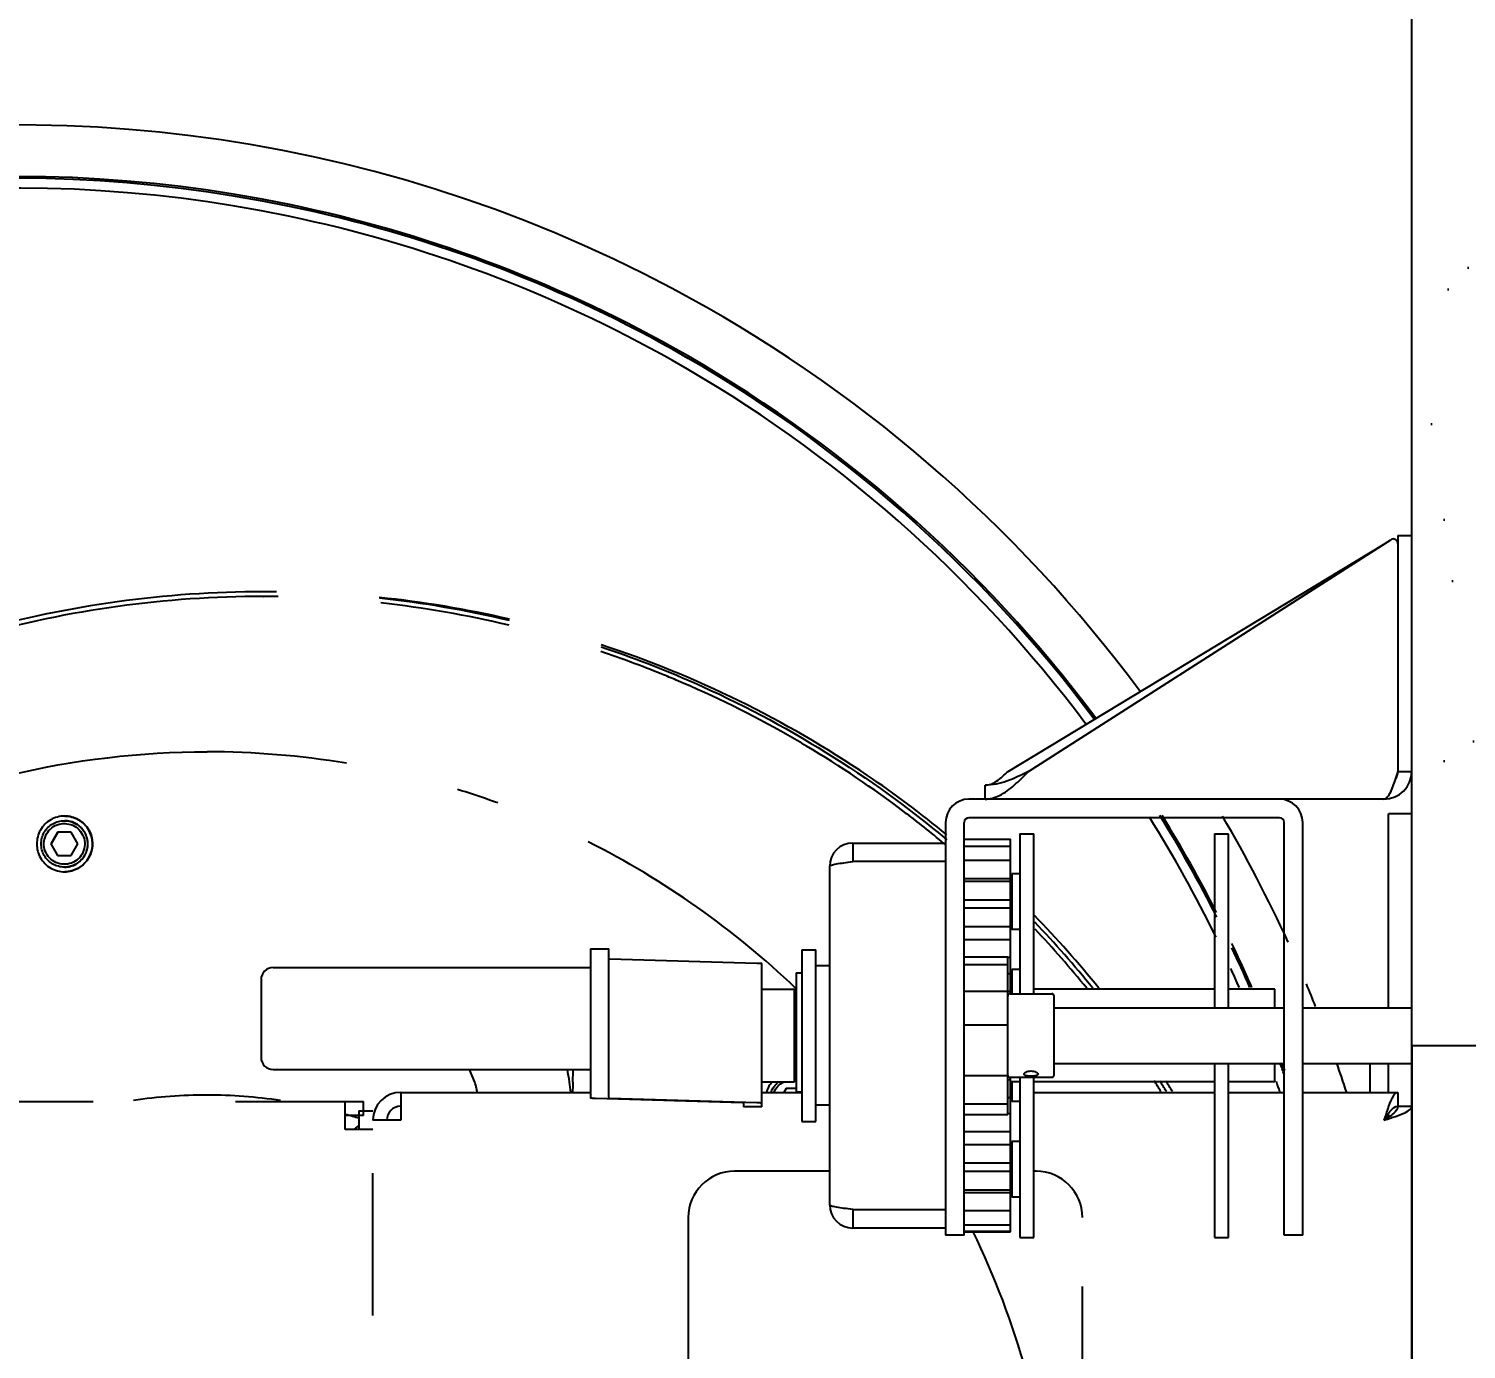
# Model space of a CAD drawing. Header units: millimetres. Extents: x 6781 to 13993, y -7973 to 4183.
# Drawn here: x 12449.6 to 12759.5, y 3115.6 to 3400.2 of the extents above; entities that cross this region are included whole.
import ezdxf

# ---------------------------------------------------------------- set-up
doc = ezdxf.new("R2010")
doc.units = ezdxf.units.MM
doc.header["$LTSCALE"] = 307.34
doc.header["$PDMODE"] = 3
doc.header["$PDSIZE"] = 8
doc.linetypes.add('HIDDEN', pattern=[0.2, 0.1, -0.1])
doc.layers.get('0').update_dxf_attribs({"linetype": 'CONTINUOUS'})
doc.layers.get('Defpoints').update_dxf_attribs({"linetype": 'CONTINUOUS'})
doc.styles.get("Standard").update_dxf_attribs({"font": 'calibri.ttf'})
doc.dimstyles.new('DIMSTYLE_2', dxfattribs={"dimtxt": 35, "dimasz": 35, "dimexe": 1.5, "dimexo": 1, "dimgap": 0.875, "dimtad": 1, "dimdec": 0, "dimdsep": 46, "dimtxsty": 'Standard', "dimblk": '_FILLED', "dimblk1": '_FILLED', "dimblk2": '_FILLED', "dimcen": 0.09, "dimazin": 2, "dimtp": 0.01, "dimtm": 0.01, "dimtfac": 1, "dimtdec": 0, "dimtofl": 0, "dimtmove": 0, "dimatfit": 3, "dimldrblk": '_FILLED', "dimfxl": 1, "dimtolj": 1, "dimarcsym": 0})

# ---------------------------------------------------------------- blocks, each defined once
blk = doc.blocks.new('_FILLED')
at = {"color": 0, "linetype": 'ByBlock'}
blk.add_solid([(0, 0), (-1, 0.2143), (-1, -0.2143)], dxfattribs=at)
blk = doc.blocks.new('*D273')
at = {"color": 0, "linetype": 'Continuous', "lineweight": -2}
for p, q in [((12088.74, 3316.93), (12088.74, 3623.5)), ((12747.8, 3571.94), (12747.8, 3623.5)), ((12123.74, 3622), (12712.8, 3622))]:
    blk.add_line(p, q, dxfattribs=at)
at = {"layer": 'Defpoints', "color": 0}
for p in [(12747.8, 3622), (12747.8, 3570.94), (12088.74, 3315.93)]:
    blk.add_point(p, dxfattribs=at)
at = {"color": 0, "linetype": 'ByBlock', "lineweight": -2, "xscale": 35, "yscale": 35, "zscale": 35, "rotation": 180}
blk.add_blockref('_FILLED', (12088.74, 3622), dxfattribs=at)
at = {"color": 0, "linetype": 'ByBlock', "lineweight": -2, "xscale": 35, "yscale": 35, "zscale": 35}
blk.add_blockref('_FILLED', (12747.8, 3622), dxfattribs=at)
at = {"color": 0, "lineweight": 25, "insert": (12406.24, 3669.54), "char_height": 35, "attachment_point": 2, "line_spacing_factor": 0.9}
blk.add_mtext('\\A1;BVNO-660', dxfattribs=at)
blk = doc.blocks.new('*D274')
at = {"color": 0, "linetype": 'Continuous', "lineweight": -2}
for p, q in [((12747.8, 3569.94), (12747.8, 3458.6)), ((12237.46, 2785.09), (12237.46, 3461.6)), ((12272.46, 3460.1), (12712.8, 3460.1))]:
    blk.add_line(p, q, dxfattribs=at)
at = {"layer": 'Defpoints', "color": 0}
for p in [(12747.8, 3570.94), (12747.8, 3460.1), (12237.46, 2784.09)]:
    blk.add_point(p, dxfattribs=at)
at = {"color": 0, "linetype": 'ByBlock', "lineweight": -2, "xscale": 35, "yscale": 35, "zscale": 35, "rotation": 180}
blk.add_blockref('_FILLED', (12237.46, 3460.1), dxfattribs=at)
at = {"color": 0, "linetype": 'ByBlock', "lineweight": -2, "xscale": 35, "yscale": 35, "zscale": 35}
blk.add_blockref('_FILLED', (12747.8, 3460.1), dxfattribs=at)
at = {"color": 0, "lineweight": 25, "insert": (12497.65, 3507.64), "char_height": 35, "attachment_point": 2, "line_spacing_factor": 0.9}
blk.add_mtext('\\A1;510', dxfattribs=at)
blk = doc.blocks.new('*D276')
at = {"color": 0, "linetype": 'Continuous', "lineweight": -2}
for p, q in [((12747.8, 3569.94), (12747.8, 3540.28)), ((12118.81, 3152.03), (12118.81, 3543.28)), ((12153.81, 3541.78), (12712.8, 3541.78))]:
    blk.add_line(p, q, dxfattribs=at)
at = {"layer": 'Defpoints', "color": 0}
for p in [(12747.8, 3570.94), (12747.8, 3541.78), (12118.81, 3151.03)]:
    blk.add_point(p, dxfattribs=at)
at = {"color": 0, "linetype": 'ByBlock', "lineweight": -2, "xscale": 35, "yscale": 35, "zscale": 35, "rotation": 180}
blk.add_blockref('_FILLED', (12118.81, 3541.78), dxfattribs=at)
at = {"color": 0, "linetype": 'ByBlock', "lineweight": -2, "xscale": 35, "yscale": 35, "zscale": 35}
blk.add_blockref('_FILLED', (12747.8, 3541.78), dxfattribs=at)
at = {"color": 0, "lineweight": 25, "insert": (12433.3, 3589.33), "char_height": 35, "attachment_point": 2, "line_spacing_factor": 0.9}
blk.add_mtext('\\A1;AFU-630', dxfattribs=at)

msp = doc.modelspace()

# ---------------------------------------------------------------- hatches: boundary and pattern name
at = {"linetype": 'ByBlock', "lineweight": 30}
h = msp.add_hatch(dxfattribs=at)
h.set_pattern_fill('AR-SAND', color=256, angle=90)
h.set_pattern_definition([(127.5, (13511.84, -3954.954), (-48.94132, -1.60003), [0, -38.608, 0, -43.18, 0, -41.275]), (97.5, (13511.84, -3954.954), (-71.6825, 44.95233), [0, -20.828, 0, -34.798, 0, -13.335]), (57.5, (13511.84, -3986.196), (-0.14372, 79.09924), [0, -12.7, 0, -45.72, 0, -59.69]), (47.5, (13511.84, -3986.196), (-22.29293, 76.35565), [0, -6.35, 0, -29.972, 0, -34.29])])
h.paths.add_polyline_path([(12985.12051, 3574.46), (12985.12051, 3528.37044), (12985.12051, 3180.93639), (12747.79589, 3180.93639), (12747.79589, 3574.46)])

# ---------------------------------------------------------------- linework, layer by layer
at = {"color": 0, "linetype": 'Continuous', "lineweight": 25}
for p, q in [((12747.79589, 818.69525), (12747.79589, 3570.93639)), ((12660.75743, 3240.12639), (12741.68675, 3289.05659)), ((12665.17771, 3240.12639), (12743.25712, 3290.0609)), ((12744.79589, 3290.93639), (12744.79589, 3240.12639)), ((12744.79589, 3290.93639), (12747.79589, 3290.93639)), ((12500.12813, 3277.83663), (12500.20604, 3277.8319)), ((12500.12813, 3277.83656), (12500.20605, 3277.83655)), ((12501.50323, 3278.83662), (12501.42137, 3278.83663)), ((12501.50323, 3278.83126), (12501.42137, 3278.83663)), ((12744.79589, 3240.12639), (12747.79589, 3240.12639)), ((12655.79589, 3234.12639), (12655.79589, 3237.12639)), ((12741.79589, 3234.12639), (12652.29589, 3234.12639)), ((12719.29589, 3230.12639), (12652.29589, 3230.12639)), ((12742.79589, 3189.17639), (12742.79589, 3230.93639)), ((12747.79589, 3230.93639), (12742.79589, 3230.93639)), ((12455.83255, 3226.98353), (12454.38924, 3224.48353)), ((12455.86054, 3226.98353), (12454.41723, 3224.48353)), ((12458.71918, 3226.98353), (12455.83255, 3226.98353)), ((12460.16249, 3224.48353), (12458.71918, 3226.98353)), ((12647.29589, 3229.12639), (12647.29589, 3140.12639)), ((12651.29589, 3140.12639), (12651.29589, 3229.12639)), ((12663.29589, 3226.67639), (12663.29589, 3192.17639)), ((12663.29589, 3226.67639), (12666.29589, 3226.67639)), ((12666.29589, 3192.17639), (12666.29589, 3226.67639)), ((12705.29589, 3226.67639), (12705.29589, 3189.17639)), ((12705.29589, 3226.67639), (12708.29589, 3226.67639)), ((12708.29589, 3189.17639), (12708.29589, 3226.67639)), ((12720.29589, 3140.12639), (12720.29589, 3229.12639)), ((12724.29589, 3140.12639), (12724.29589, 3229.12639)), ((12454.38924, 3224.48353), (12455.83255, 3221.98353)), ((12454.38924, 3224.48353), (12454.41723, 3224.48353)), ((12455.86054, 3221.98353), (12454.41723, 3224.48353)), ((12458.71918, 3221.98353), (12460.16249, 3224.48353)), ((12627.29589, 3224.67639), (12627.29589, 3220.67639)), ((12627.29589, 3224.67639), (12647.29589, 3224.67639)), ((12651.29589, 3225.52034), (12661.29589, 3225.52034)), ((12651.29589, 3224.01064), (12661.29589, 3224.01064)), ((12661.29589, 3192.17639), (12661.29589, 3225.52019)), ((12455.83255, 3221.98353), (12458.71918, 3221.98353)), ((12627.25598, 3220.66845), (12627.29589, 3220.67356)), ((12647.29589, 3220.67356), (12627.29589, 3220.67356)), ((12651.29589, 3220.95092), (12661.29589, 3220.95092)), ((12622.29589, 3146.67639), (12622.29589, 3219.67639)), ((12661.59589, 3218.02089), (12661.59589, 3206.02089)), ((12663.29589, 3218.02089), (12661.59589, 3218.02089)), ((12651.29589, 3217.04584), (12661.29589, 3217.04584)), ((12651.29589, 3216.45876), (12661.29589, 3216.45876)), ((12661.71122, 3213.77564), (12661.2697, 3214.2036)), ((12651.29589, 3212.42992), (12661.29589, 3212.42992)), ((12661.57782, 3213.63837), (12661.11539, 3214.04396)), ((12661.19891, 3212.84158), (12661.4578, 3212.61451)), ((12661.28751, 3212.93179), (12661.53273, 3212.69059)), ((12661.29589, 3211.49731), (12661.62757, 3211.12262)), ((12661.30114, 3211.50261), (12661.65551, 3211.15069)), ((12651.29589, 3210.70679), (12661.29589, 3210.70679)), ((12666.29589, 3208.90897), (12666.24041, 3208.97223)), ((12666.43761, 3209.04655), (12666.37902, 3209.10689)), ((12651.29589, 3206.68981), (12661.29589, 3206.68981)), ((12663.29589, 3206.02089), (12661.59589, 3206.02089)), ((12570.69589, 3201.85357), (12570.69589, 3169.68695)), ((12570.69589, 3201.85357), (12574.69589, 3201.85357)), ((12574.69589, 3169.68695), (12574.69589, 3201.85357)), ((12616.29589, 3201.67639), (12616.29589, 3164.67639)), ((12616.29589, 3201.67639), (12619.29589, 3201.67639)), ((12619.29589, 3164.67639), (12619.29589, 3201.67639)), ((12651.29589, 3203.91606), (12661.29589, 3203.91606)), ((12606.60843, 3198.73713), (12574.91339, 3199.66433)), ((12607.69589, 3167.84023), (12607.69589, 3198.66466)), ((12651.29589, 3200.17639), (12660.69589, 3200.17639)), ((12660.69589, 3166.17639), (12660.69589, 3200.17639)), ((12660.69589, 3200.04609), (12661.29589, 3200.04609)), ((12502.29589, 3197.85357), (12570.69589, 3197.85357)), ((12615.09589, 3196.67249), (12615.09589, 3171.07979)), ((12615.09589, 3196.67249), (12616.29589, 3196.67249)), ((12622.29589, 3198.17639), (12619.29589, 3198.17639)), ((12660.69589, 3198.40926), (12651.29589, 3198.40926)), ((12660.69589, 3196.58062), (12661.29589, 3196.58062)), ((12661.59589, 3197.4223), (12661.59589, 3192.17639)), ((12663.29589, 3197.4223), (12661.59589, 3197.4223)), ((12499.69589, 3195.25357), (12499.69589, 3178.45357)), ((12607.69589, 3193.17639), (12614.69589, 3193.17639)), ((12614.69589, 3173.17639), (12614.69589, 3193.17639)), ((12614.69589, 3192.67639), (12615.09589, 3192.67639)), ((12614.80576, 3193.27967), (12615.05528, 3193.01423)), ((12614.92355, 3193.40274), (12615.18638, 3193.15066)), ((12660.69589, 3192.69557), (12651.29589, 3192.69557)), ((12660.69589, 3192.75408), (12661.29589, 3192.75408)), ((12661.59589, 3193.17639), (12661.29589, 3193.17639)), ((12705.29589, 3193.17639), (12666.29589, 3193.17639)), ((12718.29589, 3193.17639), (12708.29589, 3193.17639)), ((12718.29589, 3189.17639), (12718.29589, 3193.17639)), ((12661.19589, 3192.17639), (12670.19589, 3192.17639)), ((12670.69589, 3174.67639), (12670.69589, 3191.67639)), ((12670.69589, 3189.17639), (12720.29589, 3189.17639)), ((12724.29589, 3189.17639), (12747.79589, 3189.17639)), ((12660.69589, 3185.43199), (12651.29589, 3185.43199)), ((12670.69589, 3177.17639), (12720.29589, 3177.17639)), ((12705.29589, 3177.17639), (12705.29589, 3139.67639)), ((12708.29589, 3139.67639), (12708.29589, 3177.17639)), ((12718.29589, 3173.17639), (12718.29589, 3177.17639)), ((12724.29589, 3177.17639), (12747.79589, 3177.17639)), ((12738.79589, 3170.93639), (12738.79589, 3177.17639)), ((12742.79589, 3170.93639), (12742.79589, 3177.17639)), ((12502.29589, 3175.85357), (12570.69589, 3175.85357)), ((12545.75748, 3173.16479), (12544.66754, 3175.85357)), ((12660.69589, 3174.47739), (12651.29589, 3174.47739)), ((12661.19589, 3174.17639), (12670.19589, 3174.17639)), ((12661.29589, 3140.84011), (12661.29589, 3174.17639)), ((12663.29589, 3174.17639), (12663.29589, 3139.67639)), ((12666.29589, 3139.67639), (12666.29589, 3174.17639)), ((12529.79589, 3170.93947), (12529.79589, 3164.93639)), ((12529.79589, 3170.93639), (12570.69589, 3170.93639)), ((12566.91427, 3173.14974), (12566.92293, 3173.41118)), ((12607.69589, 3173.17639), (12614.69589, 3173.17639)), ((12607.69589, 3170.93639), (12616.29589, 3170.93639)), ((12612.89638, 3171.74715), (12612.42831, 3170.93639)), ((12612.45629, 3170.93639), (12612.92436, 3171.74715)), ((12615.09589, 3171.74715), (12612.89638, 3171.74715)), ((12614.69589, 3173.67639), (12615.09589, 3173.67639)), ((12615.09589, 3171.07979), (12616.29589, 3171.07979)), ((12616.25107, 3170.93639), (12616.16829, 3171.07979)), ((12660.69589, 3173.67895), (12661.29589, 3173.67895)), ((12663.29589, 3173.17639), (12661.29589, 3173.17639)), ((12661.29589, 3170.93639), (12661.59589, 3170.93639)), ((12661.59589, 3173.17639), (12661.59589, 3168.93048)), ((12705.29589, 3173.17639), (12666.29589, 3173.17639)), ((12666.29589, 3170.93639), (12705.29589, 3170.93639)), ((12718.29589, 3173.17639), (12708.29589, 3173.17639)), ((12708.29589, 3170.93639), (12720.29589, 3170.93639)), ((12724.29589, 3170.93639), (12744.79589, 3170.93639)), ((12744.79589, 3170.93639), (12744.79589, 3167.93639)), ((12517.79589, 3162.93639), (12517.79589, 3168.93639)), ((12521.79589, 3165.93639), (12521.79589, 3168.93639)), ((12603.4784, 3168.68728), (12571.78336, 3169.61448)), ((12574.91339, 3169.67246), (12606.60843, 3168.74525)), ((12603.69589, 3168.67279), (12603.69589, 3167.84023)), ((12607.69589, 3167.84023), (12603.69589, 3167.84023)), ((12622.29589, 3168.17639), (12619.29589, 3168.17639)), ((12660.69589, 3168.40095), (12651.29589, 3168.40095)), ((12660.69589, 3169.84997), (12661.29589, 3169.84997)), ((12663.29589, 3168.93048), (12661.59589, 3168.93048)), ((12744.79589, 3167.93639), (12747.79589, 3167.93639)), ((12521.79589, 3165.93639), (12517.79589, 3165.93639)), ((12520.79589, 3166.93639), (12520.79589, 3162.93639)), ((12520.79589, 3166.93639), (12523.79589, 3166.93639)), ((12529.79589, 3164.93639), (12523.79589, 3164.93639)), ((12616.29589, 3164.67639), (12619.29589, 3164.67639)), ((12651.29589, 3166.17639), (12660.69589, 3166.17639)), ((12660.69589, 3166.3815), (12661.29589, 3166.3815)), ((12742.79589, 3165.58967), (12742.79589, 3166.40887)), ((12523.79589, 3162.93639), (12517.79589, 3162.93639)), ((12651.29589, 3162.5138), (12661.29589, 3162.5138)), ((12651.29589, 3159.72947), (12661.29589, 3159.72947)), ((12661.59589, 3160.3319), (12661.59589, 3148.3319)), ((12663.29589, 3160.3319), (12661.59589, 3160.3319)), ((12651.29589, 3155.71334), (12661.29589, 3155.71334)), ((12622.29589, 3153.93639), (12601.79589, 3153.93639)), ((12651.29589, 3153.97849), (12661.29589, 3153.97849)), ((12661.59589, 3153.93639), (12661.29589, 3153.93639)), ((12666.79589, 3153.93639), (12666.29589, 3153.93639)), ((12651.29589, 3149.94906), (12661.29589, 3149.94906)), ((12651.29589, 3149.34957), (12661.29589, 3149.34957)), ((12663.29589, 3148.3319), (12661.59589, 3148.3319)), ((12627.29589, 3145.67922), (12627.25596, 3145.68429)), ((12627.29589, 3145.67922), (12647.29589, 3145.67922)), ((12627.29589, 3145.67639), (12627.29589, 3141.67639)), ((12651.29589, 3145.44246), (12661.29589, 3145.44246)), ((12647.29589, 3141.67639), (12627.29589, 3141.67639)), ((12651.29589, 3140.12639), (12647.29589, 3140.12639)), ((12651.29589, 3142.36675), (12661.29589, 3142.36675)), ((12661.29589, 3140.93361), (12651.29589, 3140.93361)), ((12651.29589, 3140.84223), (12661.29589, 3140.84223)), ((12651.29589, 3140.84011), (12661.29589, 3140.84011)), ((12724.29589, 3140.12639), (12720.29589, 3140.12639)), ((12663.29589, 3139.67639), (12666.29589, 3139.67639)), ((12705.29589, 3139.67639), (12708.29589, 3139.67639))]:
    msp.add_line(p, q, dxfattribs=at)
for p, q in [((12985.12051, 3180.93639), (12747.79589, 3180.93639)), ((12747.79589, 3180.93639), (12747.79589, 2960.93639))]:
    msp.add_line(p, q)
at = {"color": 0, "linetype": 'HIDDEN', "lineweight": 25}
for p, q in [((12309.79589, 3168.93639), (12521.79589, 3168.93639)), ((12523.79589, 2876.93639), (12523.79589, 3166.93639)), ((12591.79589, 3143.93639), (12591.79589, 2913.93639)), ((12676.79589, 2913.93639), (12676.79589, 3143.93639))]:
    msp.add_line(p, q, dxfattribs=at)
at = {"color": 0, "linetype": 'Continuous', "lineweight": 25}
for centre, radius, start, end in [((12446.87405, 3077.83788), 301.6, 62.0342293, 226.0323241), ((12446.87405, 3077.83788), 290.49174, 78.2975741, 223.872725), ((12446.87405, 3077.83788), 290.1, 78.2730608, 223.7869135), ((12446.87405, 3077.83788), 288, 78.2382703, 223.363236), ((12446.87405, 3077.83788), 288, 60.5654031, 78.2382703), ((12446.87405, 3077.83788), 290.49174, 60.8238037, 78.2975741), ((12446.87405, 3077.83788), 290.1, 60.7802993, 78.2730608), ((12446.87405, 3077.83788), 301.6, 36.5272798, 62.0342293), ((12446.87405, 3077.83788), 290.49174, 36.734234, 60.8238037), ((12446.87405, 3077.83788), 290.1, 36.7417607, 60.7802993), ((12446.87405, 3077.83788), 288, 36.7855642, 60.5654031), ((12743.79589, 3289.21845), 1, 0, 122.6003336), ((12500.27911, 3047.7809), 231.05578, 90.036001, 105.6777214), ((12500.26763, 3047.80455), 230.03205, 90.0347459, 105.68193), ((12500.13386, 3049.43872), 229.39791, 89.6796871, 89.9999822), ((12500.11718, 3048.89608), 228.94049, 89.175754, 89.9777595), ((12500.13293, 3049.2785), 229.55813, 89.2843278, 89.6796795), ((12501.42125, 3049.41886), 229.41777, 89.6148103, 89.9795241), ((12501.39732, 3048.70111), 230.13694, 76.9702362, 84.0715795), ((12500.10937, 3048.70571), 230.13251, 76.6468352, 83.7411808), ((12500.08654, 3048.64972), 229.18958, 76.6056499, 83.6217415), ((12500.11006, 3048.81243), 229.02571, 67.9524576, 71.4574839), ((12500.20809, 3049.06639), 228.75352, 67.1095673, 67.9513387), ((12500.02168, 3048.6492), 229.21037, 60.4000248, 67.1072044), ((12500.21199, 3049.01222), 228.80072, 59.2146915, 60.3965592), ((12500.00018, 3048.67046), 229.20273, 52.8466132, 59.2129297), ((12488.0248, 3060.53746), 183.79924, 80.5817492, 89.9928809), ((12741.79589, 3240.12639), 6, 270, 0), ((12741.79589, 3240.12639), 3, 323.9861424, 0), ((12488.10877, 3061.01411), 183.31217, 70.6237526, 72.8970456), ((12488.19899, 3061.27909), 183.03227, 70.0296056, 70.6228768), ((12652.29589, 3229.12639), 5, 90, 180), ((12719.29589, 3229.12639), 5, 0, 90), ((12500.23298, 3048.99874), 228.80049, 51.684567, 52.8434282), ((12652.29589, 3229.12639), 1, 90, 180), ((12446.87405, 3077.83788), 288, 26.0600204, 31.9577796), ((12446.87405, 3077.83788), 290.1, 26.8194317, 31.7694385), ((12446.87405, 3077.83788), 290.49174, 26.9894048, 31.7210726), ((12446.87405, 3077.83788), 301.6, 24.5883215, 30.4063776), ((12719.29589, 3229.12639), 1, 0, 90), ((12500.09008, 3048.81807), 229.03084, 50.2935481, 51.6845404), ((12487.4719, 3060.03082), 184.47762, 46.3002982, 63.3468999), ((12627.29589, 3219.67639), 5, 90, 180), ((12500.03654, 3048.75317), 229.11497, 50.0718234, 50.2936166), ((12501.26235, 3048.7095), 230.19739, 38.9326455, 44.148455), ((12499.97772, 3048.71265), 230.19322, 38.9324665, 43.6623767), ((12499.97297, 3048.7176), 229.18516, 39.1340579, 43.37227), ((12446.87405, 3077.83788), 290.49174, 23.4704485, 25.5281734), ((12446.87405, 3077.83788), 290.1, 23.5040873, 25.3562271), ((12502.29589, 3195.25357), 2.6, 90, 180), ((12446.87405, 3077.83788), 288, 23.6803598, 24.5819047), ((12446.87405, 3077.83788), 301.6, 21.7207729, 22.7176645), ((12661.19589, 3191.67639), 0.5, 90, 180), ((12670.19589, 3191.67639), 0.5, 0, 90), ((12502.29589, 3178.45357), 2.6, 180, 270), ((12446.87405, 3077.83788), 290.1, 19.5034087, 20.0437377), ((12446.87405, 3077.83788), 290.49174, 19.6832479, 20.0147653), ((12446.87405, 3077.83788), 301.6, 18.0045343, 19.2347473), ((12524.04749, 3166.96884), 42.62293, 8.3438382, 12.0370401), ((12661.19589, 3174.67639), 0.5, 180, 270), ((12670.19589, 3174.67639), 0.5, 270, 0), ((12529.79589, 3164.93639), 6, 90, 180), ((12516.34306, 3165.80918), 50.4141, 5.8470238, 8.3772274), ((12790.58154, 3166.22389), 223.77526, 178.6596623, 178.7893381), ((12757.22648, 3167.04093), 190.41022, 178.1614989, 178.6706754), ((12614.41566, 3169.23879), 6.0213, 150.0251695, 163.6027143), ((12614.40708, 3169.2393), 6.01361, 138.9910789, 149.9885966), ((12614.33934, 3169.24303), 4.40411, 80.1023997, 85.3404122), ((12500.01942, 3048.777), 229.11188, 32.2837078, 32.9602435), ((12500.02784, 3048.77584), 230.1148, 32.1264416, 32.7983558), ((12501.31526, 3048.77583), 230.11482, 32.1264458, 32.7983581), ((12446.87405, 3077.83788), 288, 18.8815351, 19.3526594), ((12488.03, 3060.69841), 109.6384, 81.6768914, 89.9953711), ((12529.79589, 3164.93639), 3, 90, 180), ((12488.01164, 3060.73948), 109.60086, 72.563653, 74.1639804), ((12522.89388, 3159.86745), 4.42615, 118.3717464, 135.9728704), ((12601.79589, 3143.93639), 10, 90, 180), ((12666.79589, 3143.93639), 10, 0, 90), ((12627.29589, 3146.67639), 5, 180, 270)]:
    msp.add_arc(centre, radius, start, end, dxfattribs=at)
at = {"color": 0, "linetype": 'HIDDEN', "lineweight": 25}
msp.add_arc((12488.04992, 3060.69973), 109.63708, 90.0057845, 98.3045734, dxfattribs=at)
at = {"color": 0, "linetype": 'Continuous', "lineweight": 25}
for points, knots in [([(12573.00669, 3266.98558), (12579.79304, 3264.71838), (12606.44706, 3254.41985), (12631.14215, 3239.08253), (12647.56822, 3225.36181)], [0, 0, 0, 0, 0.250547024, 1, 1, 1, 1]), ([(12647.53548, 3226.45624), (12642.03464, 3230.98192), (12619.25591, 3248.02362), (12593.2772, 3260.76973), (12573.0282, 3267.40444)], [0, 0, 0, 0, 0.250541436, 1, 1, 1, 1]), ([(12339.94486, 3169.16712), (12348.40424, 3180.73377), (12368.12409, 3201.95784), (12404.23956, 3225.97591), (12444.94567, 3240.94914), (12473.71789, 3244.33656), (12488.04764, 3244.3367)], [0, 0, 0, 0, 0.250002629, 0.500002706, 0.750001502, 1, 1, 1, 1]), ([(12655.79589, 3237.12639), (12656.67316, 3237.12639), (12658.58892, 3237.99696), (12659.96854, 3239.37712), (12660.75743, 3240.12639)], [0, 0, 0, 0, 0.446384229, 1, 1, 1, 1]), ([(12665.17771, 3240.12639), (12663.6442, 3239.35613), (12660.69541, 3237.85278), (12657.38673, 3237.12639), (12655.79589, 3237.12639)], [0, 0, 0, 0, 0.518938562, 1, 1, 1, 1]), ([(12662.05044, 3237.12639), (12662.31497, 3237.35653), (12663.38694, 3238.32563), (12664.40582, 3239.35096), (12665.17771, 3240.12639)], [0, 0, 0, 0, 0.24269149, 1, 1, 1, 1]), ([(12655.79589, 3234.12639), (12656.8722, 3234.12639), (12659.2216, 3234.83129), (12661.08942, 3236.29034), (12662.05044, 3237.12639)], [0, 0, 0, 0, 0.457984665, 1, 1, 1, 1]), ([(12744.22267, 3238.35247), (12743.87626, 3237.31286), (12743.39249, 3235.92973), (12742.55938, 3234.48411), (12742.02155, 3234.12639), (12741.79589, 3234.12639)], [0, 0, 0, 0, 0.65415268, 0.865293778, 1, 1, 1, 1]), ([(12457.33203, 3230.48353), (12456.80994, 3230.48355), (12455.76063, 3230.34571), (12454.29781, 3229.73945), (12453.04068, 3228.77499), (12452.07629, 3227.51806), (12451.46995, 3226.0544), (12451.26327, 3224.48343), (12451.4696, 3222.91341), (12451.87487, 3221.9357), (12452.13592, 3221.48353)], [0, 0, 0, 0, 0.12499689, 0.249994537, 0.374993138, 0.499992949, 0.624993879, 0.749995777, 0.874997675, 1, 1, 1, 1]), ([(12462.52777, 3227.48353), (12462.26674, 3227.93568), (12461.62278, 3228.77547), (12460.36617, 3229.73917), (12458.90333, 3230.34568), (12457.8541, 3230.4835), (12457.33203, 3230.48353)], [0, 0, 0, 0, 0.250004742, 0.500004741, 0.750003193, 1, 1, 1, 1]), ([(12457.3477, 3230.48353), (12457.86978, 3230.48353), (12458.91905, 3230.34572), (12460.38195, 3229.73922), (12461.63861, 3228.77551), (12462.28259, 3227.93569), (12462.54363, 3227.48353)], [0, 0, 0, 0, 0.249996856, 0.499995121, 0.749995983, 1, 1, 1, 1]), ([(12457.28146, 3219.48354), (12456.8464, 3219.48353), (12455.97199, 3219.59843), (12454.753, 3220.10366), (12453.70543, 3220.90739), (12452.9018, 3221.95483), (12452.39653, 3223.17454), (12452.22433, 3224.48366), (12452.39627, 3225.79199), (12452.73399, 3226.60673), (12452.95153, 3226.98353)], [0, 0, 0, 0, 0.124996673, 0.249994222, 0.37499299, 0.499992994, 0.624994388, 0.749996289, 0.874996276, 1, 1, 1, 1]), ([(12461.08621, 3222.28353), (12460.8001, 3221.78795), (12460.02319, 3220.90047), (12458.4445, 3220.12321), (12456.68654, 3220.0075), (12455.01871, 3220.57391), (12453.69431, 3221.73516), (12452.91557, 3223.31549), (12452.79931, 3225.07134), (12453.1794, 3226.18794), (12453.46552, 3226.68353)], [0, 0, 0, 0, 0.124999734, 0.249998697, 0.374997425, 0.499995297, 0.624994099, 0.749995215, 0.874997448, 1, 1, 1, 1]), ([(12452.95153, 3226.98353), (12453.16906, 3227.36034), (12453.70571, 3228.06019), (12454.75294, 3228.86327), (12455.972, 3229.3687), (12456.8464, 3229.48352), (12457.28146, 3229.48353)], [0, 0, 0, 0, 0.250008332, 0.500004967, 0.750002992, 1, 1, 1, 1]), ([(12453.46552, 3226.68353), (12453.75164, 3227.17912), (12454.52854, 3228.0666), (12456.10724, 3228.84386), (12457.86519, 3228.95957), (12459.53303, 3228.39316), (12460.85742, 3227.23191), (12461.63617, 3225.65158), (12461.75242, 3223.89573), (12461.37234, 3222.77913), (12461.08621, 3222.28353)], [0, 0, 0, 0, 0.124999734, 0.249998697, 0.374997425, 0.499995297, 0.624994099, 0.749995215, 0.874997448, 1, 1, 1, 1]), ([(12457.28146, 3229.48353), (12457.71653, 3229.48354), (12458.59094, 3229.36864), (12459.80993, 3228.86341), (12460.8575, 3228.05968), (12461.66113, 3227.01224), (12462.16639, 3225.79253), (12462.3386, 3224.48341), (12462.16666, 3223.17508), (12461.82894, 3222.36034), (12461.6114, 3221.98353)], [0, 0, 0, 0, 0.124996673, 0.249994222, 0.37499299, 0.499992994, 0.624994388, 0.749996289, 0.874996276, 1, 1, 1, 1]), ([(12461.66178, 3221.98353), (12461.87932, 3222.36035), (12462.21705, 3223.1751), (12462.38898, 3224.48347), (12462.21675, 3225.79262), (12461.71144, 3227.01235), (12460.90776, 3228.0598), (12459.86014, 3228.86351), (12458.64111, 3229.36869), (12457.76668, 3229.48356), (12457.3316, 3229.48353)], [0, 0, 0, 0, 0.125003264, 0.250002958, 0.375005398, 0.500008239, 0.625008874, 0.750007452, 0.875004249, 1, 1, 1, 1]), ([(12460.33171, 3219.28738), (12461.0075, 3219.67757), (12462.21776, 3220.73688), (12463.27718, 3222.89043), (12463.43641, 3225.28518), (12462.91794, 3226.80772), (12462.52777, 3227.48353)], [0, 0, 0, 0, 0.249996387, 0.499996444, 0.749998584, 1, 1, 1, 1]), ([(12462.54363, 3227.48353), (12462.9338, 3226.80772), (12463.45227, 3225.28518), (12463.29304, 3222.89043), (12462.23362, 3220.73688), (12461.02336, 3219.67757), (12460.34757, 3219.28738)], [0, 0, 0, 0, 0.250001413, 0.500003551, 0.75000361, 1, 1, 1, 1]), ([(12452.13592, 3221.48353), (12452.39696, 3221.03138), (12453.04093, 3220.19156), (12454.2976, 3219.22785), (12455.76049, 3218.62135), (12456.80976, 3218.48354), (12457.33185, 3218.48354)], [0, 0, 0, 0, 0.250004014, 0.500004876, 0.750003142, 1, 1, 1, 1]), ([(12461.6114, 3221.98353), (12461.39387, 3221.60673), (12460.85722, 3220.90688), (12459.80999, 3220.1038), (12458.59093, 3219.59837), (12457.71653, 3219.48355), (12457.28146, 3219.48354)], [0, 0, 0, 0, 0.250008332, 0.500004967, 0.750002992, 1, 1, 1, 1]), ([(12457.33208, 3219.48354), (12457.76713, 3219.48358), (12458.64147, 3219.59843), (12459.86047, 3220.10387), (12460.90763, 3220.90693), (12461.44425, 3221.60675), (12461.66178, 3221.98353)], [0, 0, 0, 0, 0.249996647, 0.49999341, 0.749989217, 1, 1, 1, 1]), ([(12622.29589, 3219.67639), (12622.29589, 3219.72848), (12622.43745, 3219.84726), (12622.71942, 3219.94312), (12623.18095, 3220.06729), (12624.07132, 3220.23687), (12625.4505, 3220.4395), (12626.6219, 3220.58799), (12627.25594, 3220.66849)], [0, 0, 0, 0, 0.030571706, 0.090788664, 0.183534606, 0.306464655, 0.62486981, 1, 1, 1, 1]), ([(12457.33185, 3218.48354), (12457.85393, 3218.48354), (12458.90263, 3218.62103), (12459.87958, 3219.02633), (12460.33171, 3219.28738)], [0, 0, 0, 0, 0.499998253, 1, 1, 1, 1]), ([(12460.34757, 3219.28738), (12459.89544, 3219.02633), (12458.91849, 3218.62103), (12457.86979, 3218.48354), (12457.34771, 3218.48354)], [0, 0, 0, 0, 0.500001745, 1, 1, 1, 1]), ([(12574.91339, 3199.66433), (12574.85951, 3199.6659), (12574.81313, 3199.68802), (12574.69589, 3199.66), (12574.69589, 3199.67882)], [0, 0, 0, 0, 0.741209108, 1, 1, 1, 1]), ([(12607.69589, 3198.66466), (12607.69589, 3198.68902), (12607.54984, 3198.67532), (12607.39106, 3198.71708), (12607.02401, 3198.71889), (12606.76359, 3198.73259), (12606.60843, 3198.73713)], [0, 0, 0, 0, 0.066953866, 0.259375087, 0.573430152, 1, 1, 1, 1]), ([(12566.92293, 3173.41118), (12566.93076, 3173.6418), (12566.96071, 3174.46793), (12566.9979, 3175.29385), (12567.03212, 3175.88879)], [0, 0, 0, 0, 0.279129435, 1, 1, 1, 1]), ([(12664.19589, 3174.85837), (12664.19589, 3174.94592), (12664.28561, 3175.08611), (12664.4547, 3175.22282), (12664.72009, 3175.37525), (12665.1386, 3175.50973), (12665.69587, 3175.56746), (12666.25313, 3175.50974), (12666.67165, 3175.37527), (12666.93705, 3175.22284), (12667.10616, 3175.08613), (12667.19589, 3174.94594), (12667.19589, 3174.85839)], [0, 0, 0, 0, 0.074977691, 0.126899469, 0.188489373, 0.335035067, 0.49999431, 0.664952713, 0.811499251, 0.873092781, 0.925017808, 1, 1, 1, 1]), ([(12667.19589, 3174.85839), (12667.1959, 3174.82128), (12667.1729, 3174.74037), (12667.07678, 3174.64333), (12666.93353, 3174.56592), (12666.74628, 3174.50432), (12666.52056, 3174.45766), (12666.16688, 3174.41301), (12665.69592, 3174.39432), (12665.22497, 3174.41301), (12664.87129, 3174.45765), (12664.64556, 3174.50431), (12664.4583, 3174.56591), (12664.31503, 3174.64331), (12664.2189, 3174.74035), (12664.19589, 3174.82126), (12664.19589, 3174.85837)], [0, 0, 0, 0, 0.033428767, 0.071803463, 0.119888176, 0.179079156, 0.248780578, 0.327253863, 0.499994024, 0.67273332, 0.751206524, 0.82091005, 0.880104876, 0.92819306, 0.966570193, 1, 1, 1, 1]), ([(12546.31168, 3170.98139), (12546.26451, 3171.24479), (12546.11569, 3171.98037), (12545.93925, 3172.71638), (12545.75748, 3173.16479)], [0, 0, 0, 0, 0.356109826, 1, 1, 1, 1]), ([(12609.64069, 3170.93971), (12609.79857, 3171.37855), (12610.23989, 3172.21602), (12610.89692, 3172.8975), (12611.2642, 3173.18491)], [0, 0, 0, 0, 0.500002818, 1, 1, 1, 1]), ([(12610.27805, 3170.93879), (12610.47825, 3171.41953), (12611.05548, 3172.31658), (12611.91145, 3172.95316), (12612.37756, 3173.18538)], [0, 0, 0, 0, 0.500004149, 1, 1, 1, 1]), ([(12744.79589, 3170.93639), (12744.37162, 3170.93639), (12743.45796, 3169.77525), (12743.08334, 3168.71576), (12742.80767, 3167.96838)], [0, 0, 0, 0, 0.3475177, 1, 1, 1, 1]), ([(12571.78336, 3169.61448), (12571.62819, 3169.61902), (12571.36778, 3169.63272), (12571.00073, 3169.63453), (12570.84194, 3169.67629), (12570.69589, 3169.66258), (12570.69589, 3169.68695)], [0, 0, 0, 0, 0.426569848, 0.740624913, 0.933046134, 1, 1, 1, 1]), ([(12574.69589, 3169.68695), (12574.69589, 3169.66813), (12574.81313, 3169.69615), (12574.85951, 3169.67403), (12574.91339, 3169.67246)], [0, 0, 0, 0, 0.258790892, 1, 1, 1, 1]), ([(12603.69589, 3168.67279), (12603.69589, 3168.69161), (12603.57866, 3168.66359), (12603.53228, 3168.6857), (12603.4784, 3168.68728)], [0, 0, 0, 0, 0.258790892, 1, 1, 1, 1]), ([(12606.60843, 3168.74525), (12606.76359, 3168.74072), (12607.02401, 3168.72702), (12607.39106, 3168.72521), (12607.54984, 3168.68344), (12607.69589, 3168.69715), (12607.69589, 3168.67279)], [0, 0, 0, 0, 0.426569847, 0.740624913, 0.933046134, 1, 1, 1, 1]), ([(12742.80767, 3167.96838), (12742.72072, 3167.73262), (12742.36491, 3166.72816), (12742.04286, 3165.71227), (12741.79589, 3164.93639)], [0, 0, 0, 0, 0.235829615, 1, 1, 1, 1]), ([(12741.79589, 3164.93639), (12742.26097, 3165.66694), (12742.95426, 3166.86641), (12744.21642, 3167.93639), (12744.79589, 3167.93639)], [0, 0, 0, 0, 0.599119795, 1, 1, 1, 1]), ([(12744.79589, 3167.93639), (12744.79589, 3167.35692), (12743.72591, 3166.09476), (12742.52644, 3165.40147), (12741.79589, 3164.93639)], [0, 0, 0, 0, 0.400880206, 1, 1, 1, 1]), ([(12744.82788, 3165.94817), (12745.57526, 3166.22384), (12746.63475, 3166.59846), (12747.79589, 3167.51212), (12747.79589, 3167.93639)], [0, 0, 0, 0, 0.6524823, 1, 1, 1, 1]), ([(12741.79589, 3164.93639), (12742.05966, 3165.02035), (12743.07479, 3165.34378), (12744.08794, 3165.67525), (12744.82788, 3165.94817)], [0, 0, 0, 0, 0.259796727, 1, 1, 1, 1]), ([(12627.25596, 3145.68429), (12626.62195, 3145.76479), (12625.45058, 3145.91328), (12624.07142, 3146.1159), (12623.18103, 3146.28548), (12622.71946, 3146.40965), (12622.43748, 3146.50552), (12622.29589, 3146.6243), (12622.29589, 3146.67639)], [0, 0, 0, 0, 0.375107889, 0.69351499, 0.816449446, 0.909201717, 0.969426308, 1, 1, 1, 1])]:
    msp.add_open_spline(points, degree=3, knots=knots, dxfattribs=at)
msp.add_open_spline([(12744.79589, 3240.12639), (12744.60741, 3239.53425), (12744.41911, 3238.94202), (12744.22267, 3238.35247)], degree=3, dxfattribs=at)
at = {"color": 0, "linetype": 'HIDDEN', "lineweight": 25}
msp.add_open_spline([(12653.11305, 3140.98482), (12662.52115, 3121.60811), (12674.53972, 3079.12765), (12669.29064, 3013.39846), (12641.66717, 2953.52554), (12610.3792, 2922.38002), (12592.68519, 2910.097)], degree=3, knots=[0, 0, 0, 0, 0.250001142, 0.500003818, 0.750003987, 1, 1, 1, 1], dxfattribs=at)

# ---------------------------------------------------------------- dimensions: what is measured, and where the dimension line sits
at = {"color": 0, "linetype": 'Continuous', "lineweight": 25}
for base, p1, text, picture, middle in [((12747.79589, 3622.00166), (12088.74459, 3315.92814), 'BVNO-660', '*D273', (12406.24428, 3622.00166)), ((12747.79589, 3541.78376), (12118.81138, 3151.03481), 'AFU-630', '*D276', (12433.30364, 3541.78376))]:
    dim = msp.add_linear_dim(base=base, p1=p1, p2=(12747.79589, 3570.93639), text=text, dimstyle='DIMSTYLE_2', override={"dimtxsty": 'Standard'}, dxfattribs=at)
    dim.commit()
    dim.dimension.update_dxf_attribs({"geometry": picture, "text_midpoint": middle, "dimtype": 160})
dim = msp.add_linear_dim(base=(12747.79589, 3460.10258), p1=(12237.45955, 2784.0938), p2=(12747.79589, 3570.93639), dimstyle='DIMSTYLE_2', dxfattribs=at)
dim.commit()
dim.dimension.update_dxf_attribs({"geometry": '*D274', "text_midpoint": (12497.6529, 3460.10258), "dimtype": 160})

doc.saveas('drawing.dxf')
